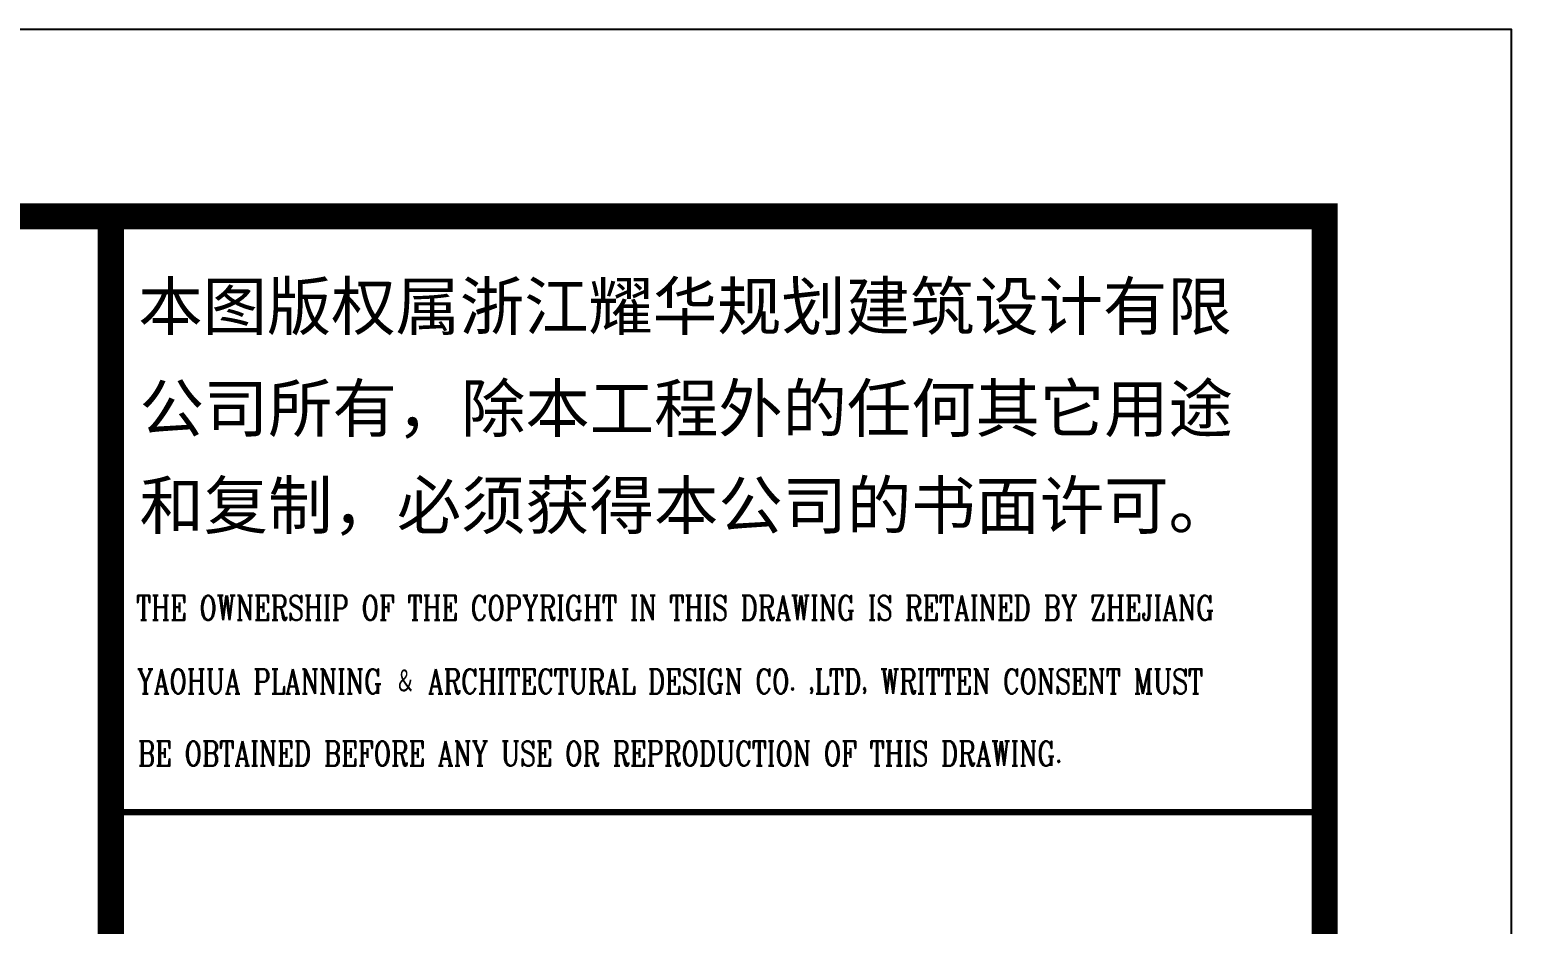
# Model space of a CAD drawing. Extents: x -248860 to 1018944, y -1060852 to 188626.
# Drawn here: x -166384 to -158450, y 56261 to 61053 of the extents above; entities that cross this region are included whole.
import ezdxf

# ---------------------------------------------------------------- set-up
doc = ezdxf.new("R2010")
doc.units = 0
doc.header["$LTSCALE"] = 1000
doc.header["$MEASUREMENT"] = 0
doc.layers.add('WALL', color=6, linetype='CONTINUOUS')
doc.layers.add('图框', color=4, linetype='CONTINUOUS')
doc.styles.add('iIcon2', font='')
doc.styles.add('MIMI-TKWZ', font='romanc.shx', dxfattribs={"width": 0.75, "oblique": 15, "bigfont": 'bigfont.shx'})
doc.styles.get('iIcon2').set_extended_font_data('SimSun')

# ---------------------------------------------------------------- blocks, each defined once
blk = doc.blocks.new('sdfs')
at = {"layer": '图框'}
blk.add_lwpolyline([(855263.2, 357263.1), (914663.2, 357263.1), (914663.2, 399263.1), (855263.2, 399263.1)], close=True, dxfattribs=at)
at = {"layer": '图框', "const_width": 140}
for points in [[(857763.2, 398263.1), (913663.2, 398263.1), (913663.2, 358263.1), (857763.2, 358263.1)], [(913663.2, 398263.1), (907163.2, 398263.1), (907163.2, 358263.1), (913663.2, 358263.1)]]:
    blk.add_lwpolyline(points, close=True, dxfattribs=at)
at = {"layer": '图框', "const_width": 35}
blk.add_lwpolyline([(907163.2, 395072.2), (913664, 395072.2)], dxfattribs=at)
at = {"layer": '图框', "style": 'iIcon2'}
for s, p in [('本图版权属浙江耀华规划建筑设计有限', (907310.2, 397655.4)), ('公司所有，除本工程外的任何其它用途', (907316.8, 397108.9)), ('和复制，必须获得本公司的书面许可。', (907316.8, 396589.4))]:
    blk.add_text(s, height=252.5, dxfattribs=at).set_placement(p)
at = {"layer": '图框', "style": 'MIMI-TKWZ', "width": 0.75}
for s, p in [('THE OWNERSHIP OF THE COPYRIGHT IN THIS DRAWING IS RETAINED BY ZHEJIANG ', (907298.7, 396100.3)), ('YAOHUA PLANNING ＆ ARCHITECTURAL DESIGN CO. ,LTD, WRITTEN CONSENT MUST', (907303.5, 395706.8)), (' BE OBTAINED BEFORE ANY USE OR REPRODUCTION OF THIS DRAWING.', (907240.5, 395320))]:
    blk.add_text(s, height=131.792, dxfattribs=at).set_placement(p)

msp = doc.modelspace()

# ---------------------------------------------------------------- block references
at = {"layer": 'WALL'}
msp.add_blockref('sdfs', (-1073112.8, -338210), dxfattribs=at)

doc.saveas('drawing.dxf')
